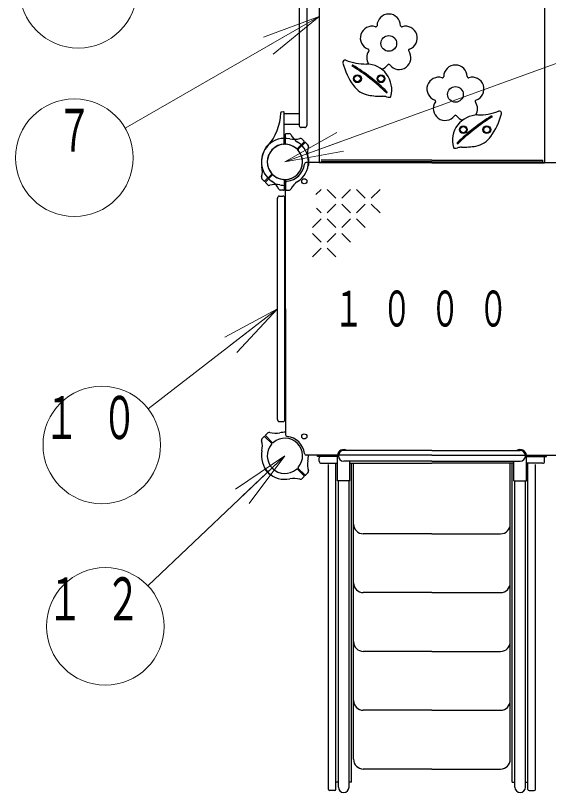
# Model space of a CAD drawing. Units: millimetres on the paper, scale 1:50. Extents: x -365 to 0, y -594 to 257.
# Drawn here: x -249.66 to -222.47, y 120.95 to 160.6 of the extents above; entities that cross this region are included whole.
import ezdxf
from ezdxf.enums import TextEntityAlignment as Align

# ---------------------------------------------------------------- set-up
doc = ezdxf.new("R2010")
doc.units = ezdxf.units.MM
doc.layers.add('1_50', color=7, linetype='Continuous', lineweight=25)
doc.styles.add('ＭＳ ゴシック', font='')
doc.styles.get('ＭＳ ゴシック').set_extended_font_data('MS Gothic')

msp = doc.modelspace()

# ---------------------------------------------------------------- linework, layer by layer
at = {"layer": '1_50'}
for p, q in [((-234.17, 168.027), (-234.17, 153.082)), ((-222.67, 168.027), (-222.67, 153.082)), ((-235.19, 166.281), (-235.19, 154.981)), ((-234.81, 166.281), (-234.81, 154.981)), ((-235.95, 155.603), (-235.19, 155.603)), ((-235.95, 155.059), (-235.19, 155.059)), ((-234.91, 154.881), (-235.09, 154.881)), ((-236.898, 153.826), (-236.901, 153.829)), ((-236.616, 154.109), (-236.618, 154.111)), ((-234.737, 153.331), (-234.734, 153.331)), ((-234.17, 153.221), (-234.17, 153.131)), ((-228.42, 153.082), (-234.17, 153.082)), ((-228.42, 153.221), (-234.07, 153.221)), ((-228.42, 153.131), (-234.07, 153.131)), ((-228.42, 153.221), (-222.77, 153.221)), ((-228.42, 153.131), (-222.77, 153.131)), ((-228.42, 153.082), (-222.67, 153.082)), ((-222.77, 153.131), (-222.77, 153.221)), ((-222.67, 153.221), (-222.67, 153.131)), ((-234.737, 152.931), (-234.734, 152.931)), ((-236.3, 139.981), (-236.3, 151.281)), ((-236.2, 151.381), (-236.02, 151.381)), ((-235.92, 139.981), (-235.92, 151.281)), ((-236.2, 139.881), (-236.02, 139.881)), ((-228.42, 138.403), (-232.92, 138.403)), ((-228.42, 138.403), (-223.92, 138.403)), ((-233.19, 138.163), (-234.26, 138.163)), ((-234.26, 138.099), (-234.26, 138.163)), ((-233.19, 138.099), (-234.26, 138.099)), ((-234.17, 137.851), (-234.17, 138.031)), ((-233.24, 136.859), (-233.24, 138.099)), ((-223.65, 138.163), (-222.58, 138.163)), ((-223.65, 138.099), (-222.58, 138.099)), ((-223.6, 136.859), (-223.6, 138.099)), ((-222.67, 137.851), (-222.67, 138.031)), ((-222.58, 138.099), (-222.58, 138.163)), ((-234.07, 137.751), (-233.24, 137.751)), ((-233.7, 121.106), (-233.7, 137.691)), ((-233.32, 121.471), (-233.32, 137.751)), ((-233.32, 121.106), (-233.32, 137.751)), ((-228.42, 137.859), (-232.92, 137.859)), ((-232.6, 136.859), (-232.6, 137.859)), ((-232.6, 137.751), (-228.42, 137.751)), ((-232.52, 121.471), (-232.52, 137.751)), ((-232.42, 122.651), (-232.42, 137.751)), ((-228.42, 137.859), (-223.92, 137.859)), ((-224.24, 137.751), (-228.42, 137.751)), ((-224.42, 122.651), (-224.42, 137.751)), ((-224.32, 121.471), (-224.32, 137.751)), ((-224.24, 136.859), (-224.24, 137.859)), ((-222.77, 137.751), (-223.6, 137.751)), ((-223.52, 121.106), (-223.52, 137.751)), ((-223.52, 121.471), (-223.52, 137.751)), ((-223.14, 121.106), (-223.14, 137.691)), ((-236.898, 137.436), (-236.901, 137.434)), ((-236.616, 137.153), (-236.618, 137.151)), ((-232.6, 136.859), (-233.24, 136.859)), ((-233.192, 121.226), (-233.192, 136.859)), ((-232.648, 121.226), (-232.648, 136.859)), ((-224.24, 136.859), (-223.6, 136.859)), ((-224.192, 121.226), (-224.192, 136.859)), ((-223.648, 121.226), (-223.648, 136.859)), ((-228.42, 134.151), (-231.92, 134.151)), ((-228.42, 134.151), (-224.92, 134.151)), ((-228.42, 131.151), (-231.92, 131.151)), ((-228.42, 131.151), (-224.92, 131.151)), ((-228.42, 128.151), (-231.92, 128.151)), ((-228.42, 128.151), (-224.92, 128.151)), ((-228.42, 125.151), (-231.92, 125.151)), ((-228.42, 125.151), (-224.92, 125.151)), ((-228.42, 122.151), (-231.92, 122.151)), ((-228.42, 122.151), (-224.92, 122.151)), ((-233.192, 121.471), (-233.32, 121.471)), ((-232.52, 121.471), (-232.648, 121.471)), ((-224.32, 121.471), (-224.192, 121.471)), ((-223.648, 121.471), (-223.52, 121.471)), ((-233.38, 121.046), (-233.64, 121.046)), ((-223.46, 121.046), (-223.2, 121.046))]:
    msp.add_line(p, q, dxfattribs=at)
at = {"layer": '1_50', "lineweight": 13}
for p, q in [((-234.17, 160.554), (-244.065, 154.842)), ((-237.018, 159.487), (-234.17, 160.554)), ((-234.17, 160.554), (-236.769, 159.054)), ((-234.17, 160.554), (-236.519, 158.621)), ((-235.92, 153.131), (-216.871, 160.047)), ((-235.92, 153.131), (-233.271, 154.625)), ((-235.92, 153.131), (-233.1, 154.155)), ((-232.93, 153.685), (-235.92, 153.131)), ((-234.335, 151.462), (-234.068, 151.729)), ((-233.318, 151.279), (-233.768, 151.729)), ((-233.018, 151.279), (-232.568, 151.729)), ((-231.818, 151.279), (-232.268, 151.729)), ((-231.518, 151.279), (-231.068, 151.729)), ((-234.068, 150.529), (-234.308, 150.768)), ((-233.768, 150.529), (-233.318, 150.979)), ((-232.568, 150.529), (-233.018, 150.979)), ((-232.268, 150.529), (-231.818, 150.979)), ((-231.068, 150.529), (-231.518, 150.979)), ((-234.518, 149.779), (-234.068, 150.229)), ((-233.318, 149.779), (-233.768, 150.229)), ((-233.018, 149.779), (-232.568, 150.229)), ((-231.818, 149.779), (-232.268, 150.229)), ((-234.068, 149.029), (-234.518, 149.479)), ((-233.768, 149.029), (-233.318, 149.479)), ((-232.568, 149.029), (-233.018, 149.479)), ((-234.518, 148.279), (-234.068, 148.729)), ((-233.318, 148.279), (-233.768, 148.729)), ((-236.3, 145.631), (-242.89, 140.524)), ((-238.978, 144.188), (-236.3, 145.631)), ((-236.3, 145.631), (-238.672, 143.793)), ((-236.3, 145.631), (-238.365, 143.398)), ((-235.92, 138.131), (-242.908, 131.495)), ((-238.44, 136.428), (-235.92, 138.131)), ((-235.92, 138.131), (-238.096, 136.065)), ((-235.92, 138.131), (-237.751, 135.703))]:
    msp.add_line(p, q, dxfattribs=at)
at = {"layer": '1_50', "color": 2}
for p, q in [((-235.992, 155.68), (-236.097, 155.674)), ((-235.95, 154.068), (-235.95, 155.64)), ((-235.89, 154.068), (-235.89, 154.54)), ((-235.849, 154.58), (-235.703, 154.575)), ((-234.947, 154.206), (-235.053, 154.305)), ((-235.279, 153.815), (-234.946, 154.148)), ((-235.236, 153.773), (-234.903, 154.106)), ((-234.846, 154.105), (-234.746, 153.998)), ((-236.995, 152.157), (-237.102, 152.272)), ((-236.604, 152.489), (-236.938, 152.156)), ((-236.562, 152.447), (-236.895, 152.114)), ((-236.894, 152.056), (-236.779, 151.949)), ((-235.95, 152.194), (-235.95, 151.722)), ((-235.89, 152.194), (-235.89, 151.722)), ((-235.992, 151.683), (-236.137, 151.688)), ((-235.849, 151.683), (-235.692, 151.688)), ((-236.894, 139.206), (-236.779, 139.313)), ((-236.995, 139.105), (-237.102, 138.99)), ((-236.604, 138.773), (-236.938, 139.106)), ((-236.562, 138.815), (-236.895, 139.148)), ((-235.279, 137.447), (-234.946, 137.114)), ((-235.236, 137.489), (-234.903, 137.156)), ((-234.846, 137.157), (-234.746, 137.264)), ((-234.947, 137.056), (-235.053, 136.957))]:
    msp.add_line(p, q, dxfattribs=at)
at = {"layer": '1_50', "color": 4}
for p, q in [((-228.42, 153.101), (-234.828, 153.101)), ((-228.42, 153.101), (-222.013, 153.101)), ((-235.89, 145.631), (-235.89, 152.039)), ((-235.89, 145.631), (-235.89, 139.223)), ((-228.42, 138.161), (-234.828, 138.161)), ((-228.42, 138.161), (-222.013, 138.161))]:
    msp.add_line(p, q, dxfattribs=at)
at = {"layer": '1_50', "lineweight": 13}
for centre in [(-246.46, 161.938), (-246.663, 153.343), (-245.262, 138.686), (-245.084, 129.429)]:
    msp.add_circle(centre, 3, dxfattribs=at)
at = {"layer": '1_50', "color": 94}
for centre in [(-230.62, 159.173), (-227.22, 156.573)]:
    msp.add_circle(centre, 0.4, dxfattribs=at)
at = {"layer": '1_50'}
for centre, radius in [((-232.22, 157.373), 0.2), ((-232.22, 157.373), 0.16), ((-231.02, 157.373), 0.2), ((-231.02, 157.373), 0.16), ((-226.82, 154.773), 0.2), ((-226.82, 154.773), 0.16), ((-225.62, 154.773), 0.2), ((-225.62, 154.773), 0.16), ((-234.93, 152.141), 0.13), ((-234.93, 139.121), 0.13)]:
    msp.add_circle(centre, radius, dxfattribs=at)
at = {"layer": '1_50', "color": 94}
for centre, radius, start, end in [((-230.62, 160.073), 0.6, 0.724, 179.276), ((-231.476, 159.451), 0.6, 72.724, 251.276), ((-231.28, 160.081), 0.06, 252.724, 359.276), ((-229.96, 160.081), 0.06, 180.724, 287.276), ((-229.764, 159.451), 0.6, 288.724, 107.276), ((-231.149, 158.445), 0.6, 144.724, 213.0543), ((-231.688, 158.826), 0.06, 324.724, 71.276), ((-230.091, 158.445), 0.6, 216.724, 35.276), ((-229.553, 158.826), 0.06, 108.724, 215.276), ((-232.853, 158.206), 0.117, 69.3635, 194.9842), ((-231.754, 161.123), 3, 249.3635, 269.7848), ((-229.489, 159.106), 3.6, 194.9842, 215.2836), ((-232.467, 158.042), 0.03, 58.2576, 238.2576), ((-237.728, 149.538), 9.97, 45.6146, 58.2576), ((-237.728, 149.538), 10.03, 45.6146, 58.2576), ((-231.77, 156.823), 1.3, 344.1244, 89.7848), ((-231.149, 158.445), 0.6, 285.0436, 323.276), ((-230.62, 158.05), 0.06, 36.724, 143.276), ((-227.22, 157.473), 0.6, 0.724, 179.276), ((-228.076, 156.851), 0.6, 72.724, 251.276), ((-227.88, 157.481), 0.06, 252.724, 359.276), ((-226.56, 157.481), 0.06, 180.724, 287.276), ((-226.364, 156.851), 0.6, 288.724, 107.276), ((-231.448, 157.72), 1.2, 215.2836, 259.876), ((-230.733, 156.685), 0.03, 225.6146, 45.6146), ((-230.956, 160.476), 4, 259.876, 270.4102), ((-230.923, 155.876), 0.6, 71.2258, 90.4102), ((-230.601, 156.823), 0.4, 251.2258, 273.9289), ((-230.578, 156.484), 0.06, 273.9289, 344.1244), ((-228.288, 156.226), 0.06, 324.724, 71.276), ((-226.153, 156.226), 0.06, 108.724, 215.276), ((-227.749, 155.845), 0.6, 144.724, 323.276), ((-226.691, 155.845), 0.6, 326.9457, 35.276), ((-226.07, 154.223), 1.3, 90.2152, 195.8756), ((-227.22, 155.45), 0.06, 36.724, 143.276), ((-226.691, 155.845), 0.6, 216.724, 254.9564), ((-220.113, 146.938), 10.03, 121.7424, 134.3854), ((-220.113, 146.938), 9.97, 121.7424, 134.3854), ((-226.086, 158.523), 3, 270.2152, 290.6365), ((-228.352, 156.506), 3.6, 324.7164, 345.0158), ((-225.374, 155.442), 0.03, 301.7424, 121.7424), ((-224.988, 155.606), 0.117, 345.0158, 110.6365), ((-226.393, 155.12), 1.2, 280.124, 324.7164), ((-227.263, 153.884), 0.06, 195.8756, 266.0711), ((-227.24, 154.223), 0.4, 266.0711, 288.7742), ((-227.108, 154.085), 0.03, 134.3854, 314.3854), ((-226.918, 153.276), 0.6, 89.5898, 108.7742), ((-226.885, 157.876), 4, 269.5898, 280.124)]:
    msp.add_arc(centre, radius, start, end, dxfattribs=at)
at = {"layer": '1_50', "color": 2}
for centre, radius, start, end in [((-238.735, 155.684), 2.6, 317.7828, 358.9158), ((-236.095, 155.635), 0.04, 93, 178.9158), ((-235.99, 155.64), 0.04, 360, 93), ((-235.92, 153.131), 1.2, 77.7272, 135), ((-235.85, 154.54), 0.04, 88, 180), ((-235.707, 154.475), 0.1, 27.4588, 88), ((-235.453, 155.281), 1, 257.7272, 287.5412), ((-234.731, 154.982), 1, 207.4588, 237.2728), ((-235.121, 154.232), 0.1, 47, 107.5412), ((-235.92, 153.131), 1.2, 135, 192.2728), ((-235.92, 153.131), 1.2, 137.7828, 180), ((-235.92, 153.131), 0.9, 94.2707, 180), ((-235.92, 153.131), 0.9, 49.2707, 135), ((-235.99, 154.068), 0.04, 274.2707, 360), ((-235.85, 154.068), 0.04, 180, 265.7293), ((-235.92, 153.131), 0.9, 360, 85.7293), ((-235.92, 153.131), 1.2, 360, 57.2728), ((-234.974, 154.177), 0.04, 315, 47), ((-234.875, 154.078), 0.04, 43, 135), ((-233.771, 153.599), 1, 162.4588, 192.2728), ((-234.819, 153.93), 0.1, 342.4588, 43), ((-235.92, 153.131), 0.9, 135, 220.7293), ((-235.307, 153.843), 0.04, 229.2707, 315), ((-235.92, 153.131), 0.9, 315, 40.7293), ((-235.208, 153.744), 0.04, 135, 220.7293), ((-235.92, 153.131), 1.2, 180, 237.2728), ((-235.92, 153.131), 0.9, 180, 265.7293), ((-235.92, 153.131), 0.9, 274.2707, 360), ((-235.92, 153.131), 1.2, 302.7272, 360), ((-235.92, 153.131), 1.2, 358.5675, 12.2728), ((-238.07, 152.663), 1, 342.4588, 12.2728), ((-237.021, 152.332), 0.1, 162.4588, 223), ((-236.633, 152.518), 0.04, 315, 40.7293), ((-236.534, 152.419), 0.04, 49.2707, 135), ((-235.92, 153.131), 0.9, 229.2707, 315), ((-235.99, 152.194), 0.04, 360, 85.7293), ((-235.85, 152.194), 0.04, 94.2707, 180), ((-236.966, 152.185), 0.04, 223, 315), ((-236.867, 152.086), 0.04, 135, 227), ((-236.719, 152.03), 0.1, 227, 287.5412), ((-236.388, 150.981), 1, 77.7272, 107.5412), ((-237.11, 151.28), 1, 27.4588, 57.2728), ((-235.92, 153.131), 1.2, 257.7272, 271.4325), ((-234.731, 151.28), 1, 122.7272, 152.5412), ((-236.134, 151.788), 0.1, 207.4588, 268), ((-236.134, 151.788), 0.1, 207.4588, 268), ((-235.99, 151.722), 0.04, 268, 360), ((-235.85, 151.722), 0.04, 180, 272), ((-235.707, 151.788), 0.1, 272, 332.5412), ((-236.867, 139.177), 0.04, 133, 225), ((-236.719, 139.232), 0.1, 72.4588, 133), ((-236.388, 140.281), 1, 252.4588, 282.2728), ((-235.92, 138.131), 1.2, 88.5675, 102.2728), ((-237.021, 138.93), 0.1, 137, 197.5412), ((-238.07, 138.599), 1, 347.7272, 17.5412), ((-236.966, 139.078), 0.04, 45, 137), ((-236.633, 138.744), 0.04, 319.2707, 45), ((-236.534, 138.843), 0.04, 225, 310.7293), ((-235.92, 138.131), 0.9, 45, 130.7293), ((-235.92, 138.131), 0.9, 319.2707, 45), ((-235.92, 138.131), 1.2, 167.7272, 225), ((-235.92, 138.131), 0.9, 139.2707, 225), ((-235.92, 138.131), 1.2, 347.7272, 1.4325), ((-233.771, 137.663), 1, 167.7272, 197.5412), ((-235.92, 138.131), 1.2, 225, 282.2728), ((-235.92, 138.131), 0.9, 225, 310.7293), ((-235.307, 137.419), 0.04, 45, 130.7293), ((-235.208, 137.518), 0.04, 139.2707, 225), ((-234.819, 137.332), 0.1, 317, 17.5412), ((-235.453, 135.981), 1, 72.4588, 102.2728), ((-235.121, 137.03), 0.1, 252.4588, 313), ((-234.974, 137.086), 0.04, 313, 45), ((-234.875, 137.185), 0.04, 225, 317)]:
    msp.add_arc(centre, radius, start, end, dxfattribs=at)
at = {"layer": '1_50'}
for centre, radius, start, end in [((-235.09, 154.981), 0.1, 180, 270), ((-234.91, 154.981), 0.1, 270, 360), ((-236.887, 153.843), 0.02, 143.6269, 225), ((-235.92, 153.131), 1.22, 135, 143.6269), ((-235.92, 153.131), 1.22, 126.3731, 135), ((-236.632, 154.097), 0.02, 45, 126.3731), ((-234.734, 153.311), 0.02, 8.6269, 90), ((-235.92, 153.131), 1.22, 360, 8.6269), ((-235.92, 153.131), 1.22, 351.3731, 360), ((-235.92, 153.131), 1, 276.7872, 353.2128), ((-234.734, 152.951), 0.02, 270, 351.3731), ((-236.2, 151.281), 0.1, 90, 180), ((-236.02, 151.281), 0.1, 0, 90), ((-236.2, 139.981), 0.1, 180, 270), ((-236.02, 139.981), 0.1, 270, 0), ((-235.92, 138.131), 1, 6.7872, 83.2128), ((-232.92, 138.131), 0.32, 58.2117, 174.2608), ((-232.92, 138.131), 0.272, 90, 270), ((-223.92, 138.131), 0.32, 5.7392, 121.7883), ((-223.92, 138.131), 0.272, 270, 90), ((-234.07, 138.031), 0.1, 137.1564, 180), ((-222.77, 138.031), 0.1, 0, 42.8436), ((-234.07, 137.851), 0.1, 180, 270), ((-222.77, 137.851), 0.1, 270, 0), ((-236.887, 137.419), 0.02, 135, 216.3731), ((-235.92, 138.131), 1.22, 216.3731, 225), ((-235.92, 138.131), 1.22, 225, 233.6269), ((-236.632, 137.165), 0.02, 233.6269, 315), ((-231.92, 134.651), 0.5, 180, 270), ((-224.92, 134.651), 0.5, 270, 0), ((-231.92, 131.651), 0.5, 180, 270), ((-224.92, 131.651), 0.5, 270, 0), ((-231.92, 128.651), 0.5, 180, 270), ((-224.92, 128.651), 0.5, 270, 0), ((-231.92, 125.651), 0.5, 180, 270), ((-224.92, 125.651), 0.5, 270, 0), ((-231.92, 122.651), 0.5, 180, 270), ((-224.92, 122.651), 0.5, 270, 0), ((-233.64, 121.106), 0.06, 180, 270), ((-233.38, 121.106), 0.06, 270, 0), ((-232.92, 121.226), 0.272, 180, 0), ((-223.92, 121.226), 0.272, 180, 0), ((-223.46, 121.106), 0.06, 180, 270), ((-223.2, 121.106), 0.06, 270, 0)]:
    msp.add_arc(centre, radius, start, end, dxfattribs=at)
at = {"layer": '1_50', "color": 4}
for centre, start, end in [((-234.828, 153.001), 90, 173.2128), ((-235.79, 152.039), 96.7872, 180), ((-235.79, 139.223), 180, 263.2128), ((-234.828, 138.261), 186.7872, 270)]:
    msp.add_arc(centre, 0.1, start, end, dxfattribs=at)

# ---------------------------------------------------------------- texts
at = {"layer": '1_50', "style": 'ＭＳ ゴシック', "width": 0.6}
msp.add_text('７', height=2.199, dxfattribs=at).set_placement((-246.663, 155.843), align=Align.TOP_CENTER)
at = {"layer": '1_50', "style": 'ＭＳ ゴシック'}
for s, insert, char_height, attachment_point in [('\\T1.64;\\W0.6;１０００', (-233.42, 145.631), 1.833, 4), ('\\T1.64;\\W0.6;１０', (-245.262, 141.186), 2.199, 2), ('\\T1.64;\\W0.6;１２', (-245.084, 131.929), 2.199, 2)]:
    msp.add_mtext(s, dxfattribs=dict(at, insert=insert, char_height=char_height, attachment_point=attachment_point))

doc.saveas('drawing.dxf')
